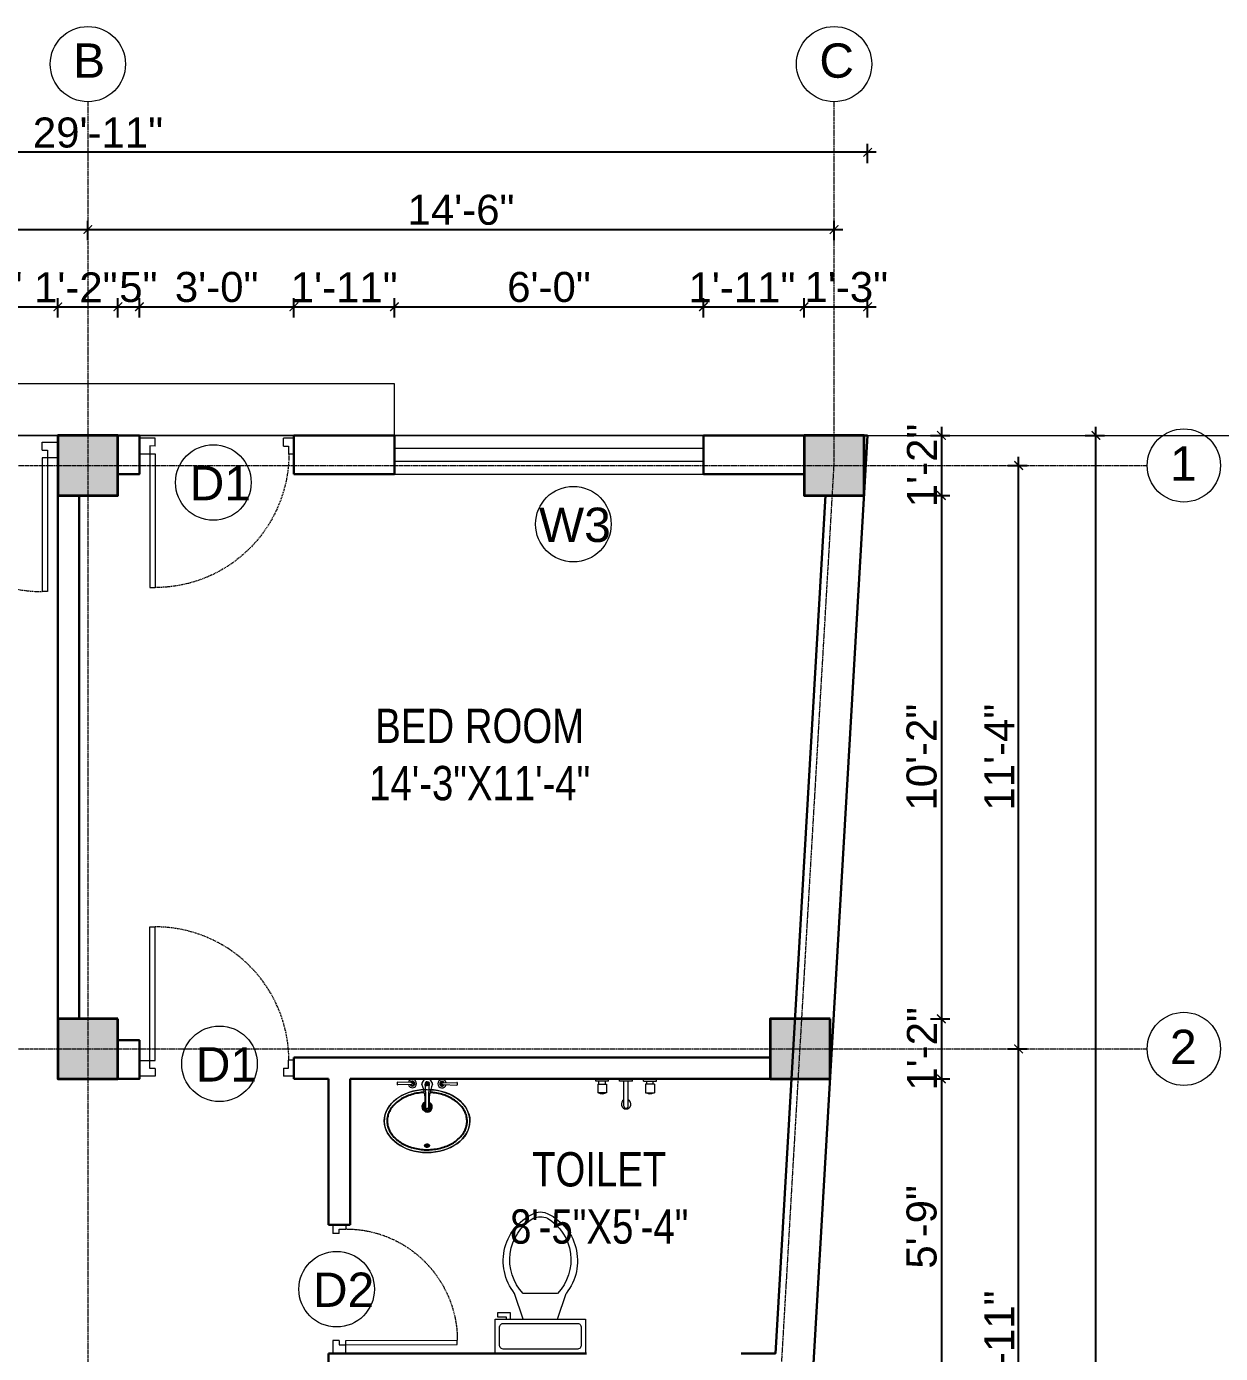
# Model space of a CAD drawing. Header units: inches. Extents: x 84707 to 107235, y 3922 to 10323.
# Drawn here: x 84955.1 to 85233.3, y 9941.5 to 10250.8 of the extents above; entities that cross this region are included whole.
import ezdxf

# ---------------------------------------------------------------- set-up
doc = ezdxf.new("R2010")
doc.units = ezdxf.units.IN
doc.header["$MEASUREMENT"] = 0
doc.linetypes.add('CENTER', pattern=[2, 1.25, -0.25, 0.25, -0.25])
doc.linetypes.add('HIDDEN', pattern=[0.375, 0.25, -0.125])
for name, color, linetype, lineweight in [('Annotate-Lite.w', 4, 'Continuous', 9), ('Annotations-Bold.w', 2, 'Continuous', 13), ('COLOUM', 3, 'Continuous', 35), ('DIM-2', 4, 'Continuous', 20), ('Door-Window.w', 4, 'Continuous', 15), ('Fittings', 9, 'Continuous', 5), ('furniture', 45, 'Continuous', 0), ('hatch', 9, 'Continuous', 0), ('stair', 6, 'Continuous', 5), ('wall', 240, 'Continuous', 30), ('window', 130, 'Continuous', 13)]:
    doc.layers.add(name, color=color, linetype=linetype, lineweight=lineweight)
doc.styles.add('ARAIL', font='arial.ttf')
doc.styles.add('DIM', font='arial.ttf', dxfattribs={"width": 0.8})
doc.styles.add('gaurav', font='arial.ttf')
doc.dimstyles.new('8 inch dim', dxfattribs={"dimtxt": 7, "dimasz": 2, "dimexe": 2, "dimexo": 1, "dimgap": 1, "dimtad": 1, "dimdec": 0, "dimzin": 3, "dimdsep": 46, "dimlunit": 4, "dimtxsty": 'ARAIL', "dimblk": 'ARCHTICK', "dimcen": 0.09, "dimdle": 2, "dimadec": 0, "dimazin": 0, "dimtfac": 1, "dimtdec": 0, "dimtix": 1, "dimtofl": 0, "dimtmove": 1, "dimatfit": 3, "dimldrblk": 'ARCHTICK', "dimfxlon": 1, "dimtolj": 1, "dimtzin": 0, "dimarcsym": 0})

# ---------------------------------------------------------------- blocks, each defined once
blk = doc.blocks.new('column 14')
at = {"layer": 'COLOUM'}
h = blk.add_hatch(color=256, dxfattribs=at)
h.dxf.hatch_style = 1
h.paths.add_polyline_path([(7, 7), (-7, 7), (-7, -7), (7, -7)])
blk.add_lwpolyline([(7, 7), (7, -7), (-7, -7), (-7, 7)], close=True, dxfattribs=at)
blk = doc.blocks.new('*U9')
at = {"layer": 'Door-Window.w', "ltscale": 3}
for p, q in [((11067.44, 10097.93), (11092.24, 10116.76)), ((11068.18, 10096.96), (11093, 10115.8)), ((11092.24, 10116.76), (11093, 10115.8)), ((11063.03, 10097.66), (11065.96, 10099.89)), ((11065.96, 10099.89), (11067.44, 10097.93)), ((11065.25, 10094.74), (11063.03, 10097.66)), ((11066.71, 10095.85), (11065.25, 10094.74)), ((11065.97, 10096.82), (11067.44, 10097.93)), ((11066.71, 10095.85), (11065.97, 10096.82)), ((11067.44, 10097.93), (11068.18, 10096.96)), ((11084.8, 10072.06), (11083.33, 10070.95)), ((11084.81, 10068.99), (11083.33, 10070.95)), ((11084.8, 10072.06), (11085.54, 10071.08)), ((11084.81, 10068.99), (11087.74, 10071.22)), ((11085.54, 10071.08), (11087, 10072.19)), ((11087.74, 10071.22), (11087, 10072.19))]:
    blk.add_line(p, q, dxfattribs=at)
at = {"layer": 'Door-Window.w', "color": 9, "linetype": 'HIDDEN', "lineweight": 18}
blk.add_arc((11068.18, 10096.96), 31.16, 307.2347, 37.1906, dxfattribs=at)
blk = doc.blocks.new('Toilet - top')
at = {"layer": 'furniture'}
for p, q in [((9.5, -6), (9.5, -2)), ((-10, -8.5), (-8, -8.5)), ((-10, -9.5), (-10, -8.5)), ((-8, -8.5), (-8, -8)), ((-7, -8), (-7, -9.5)), ((-4, -8), (-6, -14)), ((4, -8), (6, -14)), ((-7, -9.5), (-10, -9.5)), ((4, -14), (-4, -14))]:
    blk.add_line(p, q, dxfattribs=at)
blk.add_lwpolyline([(10.5, -8), (10.5, 0), (-10.5, 0), (-10.5, -8)], close=True, dxfattribs=at)
for points in [[(-9.5, -2), (-9.5, -6)], [(8.5, -1), (-8.5, -1)], [(-8.5, -7), (8.5, -7)]]:
    blk.add_lwpolyline(points, dxfattribs=at)
for centre, radius, start, end in [((-8.62, -1.88), 0.884, 81.8699, 188.1301), ((8.62, -1.88), 0.884, 351.8699, 98.1301), ((-8.62, -6.12), 0.884, 171.8699, 278.1301), ((8.62, -6.12), 0.884, 261.8699, 8.1301), ((3.52, -21.58), 12.17, 141.4691, 247.9714), ((4.2, -21.82), 11.33, 136.3677, 238.9468), ((-3.52, -21.58), 12.17, 292.0284, 38.5307), ((-4.2, -21.82), 11.33, 301.053, 43.6321), ((0, -27.88), 4, 245.7318, 294.2682), ((0, -29), 4, 254.8605, 285.1395)]:
    blk.add_arc(centre, radius, start, end, dxfattribs=at)
blk = doc.blocks.new('A$C604E024C')
at = {"layer": 'hatch', "color": 9, "linetype": 'ByBlock'}
for p, q in [((-107.3, 6.3), (-198.2, 8.5)), ((-101.1, 4.4), (-101.1, -4.4)), ((-101.1, 4.4), (-100.5, 4.4)), ((-100.5, 4.4), (-100.5, 0.6)), ((-100.5, 0.6), (-96.6, 0.6)), ((-100.5, 0), (-100.5, -3.8)), ((-100.5, 0), (-96.6, 0)), ((-96.6, 4.4), (-96.6, 0.6)), ((-96.6, 4.4), (-96, 4.4)), ((-96, 4.4), (-96, -3.8)), ((-5.6, 4.4), (-5.6, -4.4)), ((-5.6, 4.4), (-5, 4.4)), ((-5, 4.4), (-5, -3.8)), ((0, 12.9), (0, -12.9)), ((1.2, 4.4), (1.2, -4.4)), ((1.2, 4.4), (3.5, 4.4)), ((1.8, 3.8), (1.8, 0.6)), ((1.8, 3.8), (3.5, 3.8)), ((1.8, 0.6), (3.5, 0.6)), ((100.4, 2.2), (101, 2.4)), ((107.3, 6.3), (198.2, 8.5)), ((199.2, 7.5), (199.2, -7.5)), ((-107.3, -6.3), (-198.2, -8.5)), ((-101.1, -4.4), (-100.5, -4.4)), ((-100.5, -3.8), (-100.5, -4.4)), ((-96.6, 0), (-96.6, -4.4)), ((-96.6, -4.4), (-96, -4.4)), ((-96, -3.8), (-96, -4.4)), ((-5.6, -4.4), (-1.2, -4.4)), ((-5, -3.8), (-1.2, -3.8)), ((-1.2, -3.8), (-1.2, -4.4)), ((1.2, -4.4), (3.5, -4.4)), ((1.8, 0), (1.8, -3.8)), ((1.8, 0), (3.5, 0)), ((1.8, -3.8), (3.5, -3.8)), ((100.4, -2.2), (101, -2.4)), ((107.3, -6.3), (198.2, -8.5))]:
    blk.add_line(p, q, dxfattribs=at)
for points in [[(34.8, -2.5), (34.8, -2.5, 0.267949), (34.8, 2.5), (19.6, 28.9, 0.267949), (15.2, 31.4), (-15.2, 31.4, 0.267949), (-19.6, 28.9), (-34.8, 2.5, 0.267949), (-34.8, -2.5)], [(0, 12.9), (-4.6, 12.9, 0.267949), (-8.9, 10.4), (-13.5, 2.5, 0.267949), (-13.5, -2.5), (-8.9, -10.4, 0.267949), (-4.6, -12.9), (0, -12.9)], [(0, 12.9), (4.6, 12.9, -0.267949), (8.9, 10.4), (13.5, 2.5, -0.267949), (13.5, -2.5), (8.9, -10.4, -0.267949), (4.6, -12.9), (0, -12.9)], [(-14.6, -149.3, 0.267949), (-14.6, -154.3), (-9.4, -163.2, 0.267949), (-5.1, -165.7), (0, -165.7)], [(14.6, -149.3, -0.267949), (14.6, -154.3), (9.5, -163.2, -0.267949), (5.2, -165.7), (0, -165.7)]]:
    blk.add_lwpolyline(points, format="xyb", dxfattribs=at)
for centre, radius, start, end in [((-148.2, 0), 51.6, 171.62848, 188.37152), ((-198.2, 7.5), 1, 88.57669, 180), ((-98.6, 0), 27.8, 193.93526, 166.06474), ((-98.6, 0), 16.1, 203.47719, 156.52281), ((-98.6, 0), 13.6, 207.82536, 152.17464), ((-98.6, 0), 10.7, 215.76651, 144.23349), ((3.5, 2.2), 2.2, 301.40481, 90), ((3.5, 2.2), 1.6, 270, 90.01417), ((3.5, -1.9), 2.5, 270, 62.70974), ((98.6, 0), 27.8, 13.93526, 346.06474), ((98.6, 0), 16.1, 23.47719, 336.52281), ((98.6, 0), 13.6, 27.82536, 332.17464), ((98.6, 0), 10.7, 35.76651, 324.23349), ((198.2, 7.5), 1, 0, 91.42331), ((-198.2, -7.5), 1, 180, 271.42331), ((-325.4, -117.3), 312.4, 354.13327, 21.56539), ((-1093.1, -109.8), 1085, 357.18281, 5.67785), ((3.5, -1.9), 1.9, 270, 90), ((1083.5, -109.3), 1075.4, 174.30277, 182.87364), ((324.5, -117.1), 311.5, 158.41566, 185.92552), ((198.2, -7.5), 1, 268.57669, 0)]:
    blk.add_arc(centre, radius, start, end, dxfattribs=at)
blk.add_ellipse((98.6, 0), major_axis=(0, 4.4), ratio=0.647537, start_param=-0.996154, end_param=4.137747, dxfattribs=at)
blk.add_open_spline([(100.4, 2.2), (100.2, 2.6), (100, 2.9), (99.5, 3.4), (99.3, 3.6), (98.9, 3.8), (98.7, 3.8), (98.6, 3.8), (98.4, 3.8), (98.1, 3.7), (97.7, 3.5), (97.5, 3.3), (97.1, 2.8), (96.9, 2.5), (96.6, 1.8), (96.5, 1.3), (96.3, 0.3), (96.3, -0.3), (96.5, -1.6), (96.7, -2.1), (97.1, -2.9), (97.4, -3.2), (97.9, -3.6), (98.1, -3.7), (98.6, -3.8), (98.8, -3.8), (99.3, -3.6), (99.6, -3.4), (100, -2.9), (100.2, -2.6), (100.4, -2.2)], degree=3, knots=[5.296065, 5.296065, 5.296065, 5.296065, 5.668493, 5.668493, 6.044953, 6.044953, 6.283185, 6.283185, 6.283185, 6.618814, 6.618814, 6.954443, 6.954443, 7.290072, 7.290072, 7.6257, 7.6257, 8.094621, 8.094621, 8.563542, 8.563542, 8.940002, 8.940002, 9.316461, 9.316461, 9.692921, 9.692921, 10.069381, 10.069381, 10.411893, 10.411893, 10.411893, 10.411893], dxfattribs=at)
blk = doc.blocks.new('basin')
at = {"layer": 'furniture', "lineweight": -3}
for radius, start, end in [(1.14, 113.503, 66.2712), (0.79, 126.715, 52.8739)]:
    blk.add_arc((134195.31, -39122.53), radius, start, end, dxfattribs=at)
at = {"layer": 'furniture'}
blk.add_ellipse((134195.31, -39125.83), major_axis=(-9.97, 0), ratio=0.736887, start_param=4.757716, end_param=10.948885, dxfattribs=at)
at = {"layer": 'furniture', "linetype": 'ByBlock'}
blk.add_ellipse((134195.31, -39125.83), major_axis=(9.97, 0), ratio=0.736887, dxfattribs=at)
at = {"layer": 'furniture', "lineweight": -3}
blk.add_ellipse((134195.31, -39131.57), major_axis=(0.448, 0), ratio=0.674502, dxfattribs=at)
blk.add_open_spline([(134194.69, -39119.15), (134194.32, -39119.17), (134193.96, -39119.2), (134193.09, -39119.32), (134192.57, -39119.42), (134191.58, -39119.69), (134191.1, -39119.85), (134190.19, -39120.23), (134189.76, -39120.45), (134188.95, -39120.93), (134188.57, -39121.2), (134187.89, -39121.77), (134187.59, -39122.07), (134187.06, -39122.71), (134186.83, -39123.04), (134186.45, -39123.73), (134186.3, -39124.08), (134186.09, -39124.79), (134186.03, -39125.15), (134185.99, -39125.61), (134185.99, -39125.72), (134185.99, -39125.83), (134185.99, -39126.08), (134186.01, -39126.34), (134186.11, -39126.94), (134186.2, -39127.29), (134186.47, -39127.97), (134186.64, -39128.31), (134187.06, -39128.96), (134187.31, -39129.28), (134187.88, -39129.88), (134188.2, -39130.16), (134188.9, -39130.7), (134189.28, -39130.94), (134190.1, -39131.39), (134190.53, -39131.59), (134191.45, -39131.93), (134191.92, -39132.08), (134192.9, -39132.31), (134193.4, -39132.4), (134194.43, -39132.51), (134194.94, -39132.53), (134195.97, -39132.52), (134196.49, -39132.48), (134197.5, -39132.35), (134198, -39132.25), (134198.97, -39132), (134199.44, -39131.84), (134200.34, -39131.48), (134200.76, -39131.27), (134201.56, -39130.8), (134201.93, -39130.55), (134202.61, -39130), (134202.91, -39129.71), (134203.45, -39129.1), (134203.69, -39128.78), (134204.08, -39128.12), (134204.24, -39127.78), (134204.48, -39127.09), (134204.56, -39126.74), (134204.64, -39126.04), (134204.64, -39125.69), (134204.57, -39124.98), (134204.49, -39124.62), (134204.25, -39123.91), (134204.09, -39123.56), (134203.69, -39122.89), (134203.45, -39122.56), (134202.89, -39121.93), (134202.58, -39121.63), (134201.88, -39121.07), (134201.49, -39120.81), (134200.67, -39120.35), (134200.22, -39120.13), (134199.3, -39119.77), (134198.81, -39119.62), (134197.81, -39119.37), (134197.29, -39119.28), (134196.49, -39119.19), (134196.22, -39119.16), (134195.94, -39119.15)], degree=3, knots=[4.778413, 4.778413, 4.778413, 4.778413, 4.89303, 4.89303, 5.060537, 5.060537, 5.228045, 5.228045, 5.395552, 5.395552, 5.56306, 5.56306, 5.730567, 5.730567, 5.898075, 5.898075, 6.065582, 6.065582, 6.233089, 6.233089, 6.283185, 6.283185, 6.283185, 6.401225, 6.401225, 6.564378, 6.564378, 6.727532, 6.727532, 6.890685, 6.890685, 7.053839, 7.053839, 7.216992, 7.216992, 7.380146, 7.380146, 7.543299, 7.543299, 7.706452, 7.706452, 7.869606, 7.869606, 8.032759, 8.032759, 8.195913, 8.195913, 8.359066, 8.359066, 8.52222, 8.52222, 8.685373, 8.685373, 8.848527, 8.848527, 9.01168, 9.01168, 9.174834, 9.174834, 9.337987, 9.337987, 9.501141, 9.501141, 9.668648, 9.668648, 9.836155, 9.836155, 10.003663, 10.003663, 10.17117, 10.17117, 10.338678, 10.338678, 10.506185, 10.506185, 10.673693, 10.673693, 10.8412, 10.8412, 10.929386, 10.929386, 10.929386, 10.929386], dxfattribs=at)
at = {"layer": 'furniture'}
blk.add_open_spline([(134195.86, -39131.57), (134195.86, -39131.55), (134195.86, -39131.52), (134195.84, -39131.46), (134195.83, -39131.44), (134195.79, -39131.36), (134195.75, -39131.32), (134195.66, -39131.25), (134195.6, -39131.23), (134195.46, -39131.18), (134195.36, -39131.16), (134195.17, -39131.17), (134195.07, -39131.2), (134194.94, -39131.27), (134194.9, -39131.3), (134194.83, -39131.37), (134194.8, -39131.4), (134194.77, -39131.48), (134194.76, -39131.52), (134194.75, -39131.6), (134194.76, -39131.65), (134194.79, -39131.73), (134194.81, -39131.76), (134194.87, -39131.83), (134194.9, -39131.86), (134194.98, -39131.9), (134195.02, -39131.92), (134195.15, -39131.97), (134195.25, -39131.99), (134195.44, -39131.98), (134195.54, -39131.95), (134195.67, -39131.89), (134195.72, -39131.85), (134195.79, -39131.78), (134195.81, -39131.75), (134195.85, -39131.67), (134195.86, -39131.63), (134195.86, -39131.58), (134195.86, -39131.58), (134195.86, -39131.57)], degree=3, knots=[0, 0, 0, 0, 0.188397, 0.188397, 0.376794, 0.376794, 0.73698, 0.73698, 1.097166, 1.097166, 1.657793, 1.657793, 2.21842, 2.21842, 2.564182, 2.564182, 2.840364, 2.840364, 3.116547, 3.116547, 3.39273, 3.39273, 3.668913, 3.668913, 3.945096, 3.945096, 4.221279, 4.221279, 4.783807, 4.783807, 5.346334, 5.346334, 5.697184, 5.697184, 5.974645, 5.974645, 6.252106, 6.252106, 6.283185, 6.283185, 6.283185, 6.283185], dxfattribs=at)
at = {"layer": 'furniture', "xscale": 0.03499430959345774, "yscale": 0.03499430959345774, "zscale": 0.03499430959345774, "rotation": 359.9929103328581}
blk.add_blockref('A$C604E024C', (134195.31, -39117.12), dxfattribs=at)
blk = doc.blocks.new('_ArchTick')
at = {"color": 0, "linetype": 'ByBlock', "const_width": 0.15}
blk.add_lwpolyline([(-0.5, -0.5), (0.5, 0.5)], dxfattribs=at)
blk = doc.blocks.new('*D599')
at = {"layer": 'Defpoints', "color": 0, "transparency": 16777216}
for p in [(84962.37, 10185.52), (84926.37, 10155.52), (84962.37, 10155.52)]:
    blk.add_point(p, dxfattribs=at)
at = {"layer": 'DIM-2', "color": 0, "lineweight": -2, "transparency": 16777216}
for p, q in [((84926.37, 10183.02), (84926.37, 10187.52)), ((84962.37, 10183.02), (84962.37, 10187.52)), ((84924.37, 10185.52), (84964.37, 10185.52))]:
    blk.add_line(p, q, dxfattribs=at)
at = {"layer": 'DIM-2', "color": 0, "lineweight": -2, "transparency": 16777216, "xscale": 2, "yscale": 2, "zscale": 2, "rotation": 180}
blk.add_blockref('_ArchTick', (84926.37, 10185.52), dxfattribs=at)
at = {"layer": 'DIM-2', "color": 0, "lineweight": -2, "transparency": 16777216, "xscale": 2, "yscale": 2, "zscale": 2}
blk.add_blockref('_ArchTick', (84962.37, 10185.52), dxfattribs=at)
at = {"layer": 'DIM-2', "color": 0, "transparency": 16777216, "insert": (84944.37, 10190.09), "char_height": 7, "attachment_point": 5, "style": 'ARAIL'}
blk.add_mtext('\\A1;3\'-0"', dxfattribs=at)
blk = doc.blocks.new('*D600')
at = {"layer": 'Defpoints', "color": 0, "transparency": 16777216}
for p in [(84976.37, 10185.52), (84962.37, 10155.52), (84976.37, 10155.52)]:
    blk.add_point(p, dxfattribs=at)
at = {"layer": 'DIM-2', "color": 0, "lineweight": -2, "transparency": 16777216}
for p, q in [((84962.37, 10183.02), (84962.37, 10187.52)), ((84976.37, 10183.02), (84976.37, 10187.52)), ((84960.37, 10185.52), (84978.37, 10185.52))]:
    blk.add_line(p, q, dxfattribs=at)
at = {"layer": 'DIM-2', "color": 0, "lineweight": -2, "transparency": 16777216, "xscale": 2, "yscale": 2, "zscale": 2, "rotation": 180}
blk.add_blockref('_ArchTick', (84962.37, 10185.52), dxfattribs=at)
at = {"layer": 'DIM-2', "color": 0, "lineweight": -2, "transparency": 16777216, "xscale": 2, "yscale": 2, "zscale": 2}
blk.add_blockref('_ArchTick', (84976.37, 10185.52), dxfattribs=at)
at = {"layer": 'DIM-2', "color": 0, "transparency": 16777216, "insert": (84966.55, 10190.03), "char_height": 7, "attachment_point": 5, "style": 'ARAIL'}
blk.add_mtext('\\A1;1\'-2"', dxfattribs=at)
blk = doc.blocks.new('*D601')
at = {"layer": 'Defpoints', "color": 0, "transparency": 16777216}
for p in [(84981.37, 10185.52), (84976.37, 10155.52), (84981.37, 10155.52)]:
    blk.add_point(p, dxfattribs=at)
at = {"layer": 'DIM-2', "color": 0, "lineweight": -2, "transparency": 16777216}
for p, q in [((84976.37, 10183.02), (84976.37, 10187.52)), ((84981.37, 10183.02), (84981.37, 10187.52)), ((84974.37, 10185.52), (84983.37, 10185.52))]:
    blk.add_line(p, q, dxfattribs=at)
at = {"layer": 'DIM-2', "color": 0, "lineweight": -2, "transparency": 16777216, "xscale": 2, "yscale": 2, "zscale": 2, "rotation": 180}
blk.add_blockref('_ArchTick', (84976.37, 10185.52), dxfattribs=at)
at = {"layer": 'DIM-2', "color": 0, "lineweight": -2, "transparency": 16777216, "xscale": 2, "yscale": 2, "zscale": 2}
blk.add_blockref('_ArchTick', (84981.37, 10185.52), dxfattribs=at)
at = {"layer": 'DIM-2', "color": 0, "transparency": 16777216, "insert": (84981.13, 10190.08), "char_height": 7, "attachment_point": 5, "style": 'ARAIL'}
blk.add_mtext('\\A1;5"', dxfattribs=at)
blk = doc.blocks.new('*D602')
at = {"layer": 'Defpoints', "color": 0, "transparency": 16777216}
for p in [(85017.37, 10185.52), (84981.37, 10155.52), (85017.37, 10155.52)]:
    blk.add_point(p, dxfattribs=at)
at = {"layer": 'DIM-2', "color": 0, "lineweight": -2, "transparency": 16777216}
for p, q in [((84981.37, 10183.02), (84981.37, 10187.52)), ((85017.37, 10183.02), (85017.37, 10187.52)), ((84979.37, 10185.52), (85019.37, 10185.52))]:
    blk.add_line(p, q, dxfattribs=at)
at = {"layer": 'DIM-2', "color": 0, "lineweight": -2, "transparency": 16777216, "xscale": 2, "yscale": 2, "zscale": 2, "rotation": 180}
blk.add_blockref('_ArchTick', (84981.37, 10185.52), dxfattribs=at)
at = {"layer": 'DIM-2', "color": 0, "lineweight": -2, "transparency": 16777216, "xscale": 2, "yscale": 2, "zscale": 2}
blk.add_blockref('_ArchTick', (85017.37, 10185.52), dxfattribs=at)
at = {"layer": 'DIM-2', "color": 0, "transparency": 16777216, "insert": (84999.37, 10190.09), "char_height": 7, "attachment_point": 5, "style": 'ARAIL'}
blk.add_mtext('\\A1;3\'-0"', dxfattribs=at)
blk = doc.blocks.new('*D603')
at = {"layer": 'Defpoints', "color": 0, "transparency": 16777216}
for p in [(85040.81, 10185.52), (85017.37, 10155.52), (85040.81, 10155.52)]:
    blk.add_point(p, dxfattribs=at)
at = {"layer": 'DIM-2', "color": 0, "lineweight": -2, "transparency": 16777216}
for p, q in [((85017.37, 10183.02), (85017.37, 10187.52)), ((85040.81, 10183.02), (85040.81, 10187.52)), ((85015.37, 10185.52), (85042.81, 10185.52))]:
    blk.add_line(p, q, dxfattribs=at)
at = {"layer": 'DIM-2', "color": 0, "lineweight": -2, "transparency": 16777216, "xscale": 2, "yscale": 2, "zscale": 2, "rotation": 180}
blk.add_blockref('_ArchTick', (85017.37, 10185.52), dxfattribs=at)
at = {"layer": 'DIM-2', "color": 0, "lineweight": -2, "transparency": 16777216, "xscale": 2, "yscale": 2, "zscale": 2}
blk.add_blockref('_ArchTick', (85040.81, 10185.52), dxfattribs=at)
at = {"layer": 'DIM-2', "color": 0, "transparency": 16777216, "insert": (85029.09, 10190.03), "char_height": 7, "attachment_point": 5, "style": 'ARAIL'}
blk.add_mtext('\\A1;1\'-11"', dxfattribs=at)
blk = doc.blocks.new('*D604')
at = {"layer": 'Defpoints', "color": 0, "transparency": 16777216}
for p in [(85112.81, 10185.52), (85040.81, 10155.52), (85112.81, 10155.52)]:
    blk.add_point(p, dxfattribs=at)
at = {"layer": 'DIM-2', "color": 0, "lineweight": -2, "transparency": 16777216}
for p, q in [((85040.81, 10183.02), (85040.81, 10187.52)), ((85112.81, 10183.02), (85112.81, 10187.52)), ((85038.81, 10185.52), (85114.81, 10185.52))]:
    blk.add_line(p, q, dxfattribs=at)
at = {"layer": 'DIM-2', "color": 0, "lineweight": -2, "transparency": 16777216, "xscale": 2, "yscale": 2, "zscale": 2, "rotation": 180}
blk.add_blockref('_ArchTick', (85040.81, 10185.52), dxfattribs=at)
at = {"layer": 'DIM-2', "color": 0, "lineweight": -2, "transparency": 16777216, "xscale": 2, "yscale": 2, "zscale": 2}
blk.add_blockref('_ArchTick', (85112.81, 10185.52), dxfattribs=at)
at = {"layer": 'DIM-2', "color": 0, "transparency": 16777216, "insert": (85076.81, 10190.09), "char_height": 7, "attachment_point": 5, "style": 'ARAIL'}
blk.add_mtext('\\A1;6\'-0"', dxfattribs=at)
blk = doc.blocks.new('*D605')
at = {"layer": 'Defpoints', "color": 0, "transparency": 16777216}
for p in [(85136.25, 10185.52), (85112.81, 10155.52), (85136.25, 10155.52)]:
    blk.add_point(p, dxfattribs=at)
at = {"layer": 'DIM-2', "color": 0, "lineweight": -2, "transparency": 16777216}
for p, q in [((85112.81, 10183.02), (85112.81, 10187.52)), ((85136.25, 10183.02), (85136.25, 10187.52)), ((85110.81, 10185.52), (85138.25, 10185.52))]:
    blk.add_line(p, q, dxfattribs=at)
at = {"layer": 'DIM-2', "color": 0, "lineweight": -2, "transparency": 16777216, "xscale": 2, "yscale": 2, "zscale": 2, "rotation": 180}
blk.add_blockref('_ArchTick', (85112.81, 10185.52), dxfattribs=at)
at = {"layer": 'DIM-2', "color": 0, "lineweight": -2, "transparency": 16777216, "xscale": 2, "yscale": 2, "zscale": 2}
blk.add_blockref('_ArchTick', (85136.25, 10185.52), dxfattribs=at)
at = {"layer": 'DIM-2', "color": 0, "transparency": 16777216, "insert": (85121.78, 10190.03), "char_height": 7, "attachment_point": 5, "style": 'ARAIL'}
blk.add_mtext('\\A1;1\'-11"', dxfattribs=at)
blk = doc.blocks.new('*D606')
at = {"layer": 'Defpoints', "color": 0, "transparency": 16777216}
for p in [(85151.06, 10185.52), (85136.25, 10155.52), (85151.06, 10155.52)]:
    blk.add_point(p, dxfattribs=at)
at = {"layer": 'DIM-2', "color": 0, "lineweight": -2, "transparency": 16777216}
for p, q in [((85136.25, 10183.02), (85136.25, 10187.52)), ((85151.06, 10183.02), (85151.06, 10187.52)), ((85134.25, 10185.52), (85153.06, 10185.52))]:
    blk.add_line(p, q, dxfattribs=at)
at = {"layer": 'DIM-2', "color": 0, "lineweight": -2, "transparency": 16777216, "xscale": 2, "yscale": 2, "zscale": 2, "rotation": 180}
blk.add_blockref('_ArchTick', (85136.25, 10185.52), dxfattribs=at)
at = {"layer": 'DIM-2', "color": 0, "lineweight": -2, "transparency": 16777216, "xscale": 2, "yscale": 2, "zscale": 2}
blk.add_blockref('_ArchTick', (85151.06, 10185.52), dxfattribs=at)
at = {"layer": 'DIM-2', "color": 0, "transparency": 16777216, "insert": (85146.09, 10190.09), "char_height": 7, "attachment_point": 5, "style": 'ARAIL'}
blk.add_mtext('\\A1;1\'-3"', dxfattribs=at)
blk = doc.blocks.new('*D500')
at = {"layer": 'Defpoints', "color": 0, "transparency": 16777216}
for p in [(84969.37, 10203.52), (84799.37, 10155.52), (84969.37, 10155.52)]:
    blk.add_point(p, dxfattribs=at)
at = {"layer": 'DIM-2', "color": 0, "lineweight": -2, "transparency": 16777216}
for p, q in [((84799.37, 10201.02), (84799.37, 10205.52)), ((84969.37, 10201.02), (84969.37, 10205.52)), ((84797.37, 10203.52), (84971.37, 10203.52))]:
    blk.add_line(p, q, dxfattribs=at)
at = {"layer": 'DIM-2', "color": 0, "lineweight": -2, "transparency": 16777216, "xscale": 2, "yscale": 2, "zscale": 2, "rotation": 180}
blk.add_blockref('_ArchTick', (84799.37, 10203.52), dxfattribs=at)
at = {"layer": 'DIM-2', "color": 0, "lineweight": -2, "transparency": 16777216, "xscale": 2, "yscale": 2, "zscale": 2}
blk.add_blockref('_ArchTick', (84969.37, 10203.52), dxfattribs=at)
at = {"layer": 'DIM-2', "color": 0, "transparency": 16777216, "insert": (84884.37, 10208.03), "char_height": 7, "attachment_point": 5, "style": 'ARAIL'}
blk.add_mtext('\\A1;14\'-2"', dxfattribs=at)
blk = doc.blocks.new('*D413')
at = {"layer": 'Defpoints', "color": 0, "transparency": 16777216}
for p in [(85143.25, 10203.52), (84969.37, 10155.52), (85143.25, 10150.27)]:
    blk.add_point(p, dxfattribs=at)
at = {"layer": 'DIM-2', "color": 0, "lineweight": -2, "transparency": 16777216}
for p, q in [((84969.37, 10201.02), (84969.37, 10205.52)), ((85143.25, 10201.02), (85143.25, 10205.52)), ((84967.37, 10203.52), (85145.25, 10203.52))]:
    blk.add_line(p, q, dxfattribs=at)
at = {"layer": 'DIM-2', "color": 0, "lineweight": -2, "transparency": 16777216, "xscale": 2, "yscale": 2, "zscale": 2, "rotation": 180}
blk.add_blockref('_ArchTick', (84969.37, 10203.52), dxfattribs=at)
at = {"layer": 'DIM-2', "color": 0, "lineweight": -2, "transparency": 16777216, "xscale": 2, "yscale": 2, "zscale": 2}
blk.add_blockref('_ArchTick', (85143.25, 10203.52), dxfattribs=at)
at = {"layer": 'DIM-2', "color": 0, "transparency": 16777216, "insert": (85056.31, 10208.09), "char_height": 7, "attachment_point": 5, "style": 'ARAIL'}
blk.add_mtext('\\A1;14\'-6"', dxfattribs=at)
blk = doc.blocks.new('*D414')
at = {"layer": 'Defpoints', "color": 0, "transparency": 16777216}
for p in [(84792.37, 10221.52), (84792.37, 10155.52), (85151.06, 10155.52)]:
    blk.add_point(p, dxfattribs=at)
at = {"layer": 'DIM-2', "color": 0, "lineweight": -2, "transparency": 16777216}
for p, q in [((84792.37, 10219.02), (84792.37, 10223.52)), ((85151.06, 10219.02), (85151.06, 10223.52)), ((85153.06, 10221.52), (84790.37, 10221.52))]:
    blk.add_line(p, q, dxfattribs=at)
at = {"layer": 'DIM-2', "color": 0, "lineweight": -2, "transparency": 16777216, "xscale": 2, "yscale": 2, "zscale": 2, "rotation": 180}
blk.add_blockref('_ArchTick', (84792.37, 10221.52), dxfattribs=at)
at = {"layer": 'DIM-2', "color": 0, "lineweight": -2, "transparency": 16777216, "xscale": 2, "yscale": 2, "zscale": 2}
blk.add_blockref('_ArchTick', (85151.06, 10221.52), dxfattribs=at)
at = {"layer": 'DIM-2', "color": 0, "transparency": 16777216, "insert": (84971.72, 10226.09), "char_height": 7, "attachment_point": 5, "style": 'ARAIL'}
blk.add_mtext('\\A1;29\'-11"', dxfattribs=at)
blk = doc.blocks.new('*D479')
at = {"layer": 'Defpoints', "color": 0, "transparency": 16777216}
for p in [(85150.25, 10155.52), (85150.25, 10141.52), (85168.25, 10141.52)]:
    blk.add_point(p, dxfattribs=at)
at = {"layer": 'DIM-2', "color": 0, "lineweight": -2, "transparency": 16777216}
for p, q in [((85165.75, 10155.52), (85170.25, 10155.52)), ((85168.25, 10157.52), (85168.25, 10139.52)), ((85165.75, 10141.52), (85170.25, 10141.52))]:
    blk.add_line(p, q, dxfattribs=at)
at = {"layer": 'DIM-2', "color": 0, "lineweight": -2, "transparency": 16777216, "xscale": 2, "yscale": 2, "zscale": 2}
for p, rotation in [((85168.25, 10155.52), 90), ((85168.25, 10141.52), 270)]:
    blk.add_blockref('_ArchTick', p, dxfattribs=dict(at, rotation=rotation))
at = {"layer": 'DIM-2', "color": 0, "transparency": 16777216, "insert": (85163.73, 10148.52), "char_height": 7, "attachment_point": 5, "rotation": 90, "style": 'ARAIL'}
blk.add_mtext('\\A1;1\'-2"', dxfattribs=at)
blk = doc.blocks.new('*D480')
at = {"layer": 'Defpoints', "color": 0, "transparency": 16777216}
for p in [(85150.25, 10141.52), (85142.32, 10019.52), (85168.25, 10019.52)]:
    blk.add_point(p, dxfattribs=at)
at = {"layer": 'DIM-2', "color": 0, "lineweight": -2, "transparency": 16777216}
for p, q in [((85168.25, 10143.52), (85168.25, 10017.52)), ((85165.75, 10141.52), (85170.25, 10141.52)), ((85165.75, 10019.52), (85170.25, 10019.52))]:
    blk.add_line(p, q, dxfattribs=at)
at = {"layer": 'DIM-2', "color": 0, "lineweight": -2, "transparency": 16777216, "xscale": 2, "yscale": 2, "zscale": 2}
for p, rotation in [((85168.25, 10141.52), 90), ((85168.25, 10019.52), 270)]:
    blk.add_blockref('_ArchTick', p, dxfattribs=dict(at, rotation=rotation))
at = {"layer": 'DIM-2', "color": 0, "transparency": 16777216, "insert": (85163.67, 10080.52), "char_height": 7, "attachment_point": 5, "rotation": 90, "style": 'ARAIL'}
blk.add_mtext('\\A1;10\'-2"', dxfattribs=at)
blk = doc.blocks.new('*D481')
at = {"layer": 'Defpoints', "color": 0, "transparency": 16777216}
for p in [(85142.32, 10019.52), (85142.32, 10005.52), (85168.25, 10005.52)]:
    blk.add_point(p, dxfattribs=at)
at = {"layer": 'DIM-2', "color": 0, "lineweight": -2, "transparency": 16777216}
for p, q in [((85165.75, 10019.52), (85170.25, 10019.52)), ((85168.25, 10021.52), (85168.25, 10003.52)), ((85165.75, 10005.52), (85170.25, 10005.52))]:
    blk.add_line(p, q, dxfattribs=at)
at = {"layer": 'DIM-2', "color": 0, "lineweight": -2, "transparency": 16777216, "xscale": 2, "yscale": 2, "zscale": 2}
for p, rotation in [((85168.25, 10019.52), 90), ((85168.25, 10005.52), 270)]:
    blk.add_blockref('_ArchTick', p, dxfattribs=dict(at, rotation=rotation))
at = {"layer": 'DIM-2', "color": 0, "transparency": 16777216, "insert": (85163.73, 10012.52), "char_height": 7, "attachment_point": 5, "rotation": 90, "style": 'ARAIL'}
blk.add_mtext('\\A1;1\'-2"', dxfattribs=at)
blk = doc.blocks.new('*D482')
at = {"layer": 'Defpoints', "color": 0, "transparency": 16777216}
for p in [(85142.32, 10005.52), (85138.29, 9936.52), (85168.25, 9936.52)]:
    blk.add_point(p, dxfattribs=at)
at = {"layer": 'DIM-2', "color": 0, "lineweight": -2, "transparency": 16777216}
for p, q in [((85168.25, 10007.52), (85168.25, 9934.52)), ((85165.75, 10005.52), (85170.25, 10005.52)), ((85165.75, 9936.52), (85170.25, 9936.52))]:
    blk.add_line(p, q, dxfattribs=at)
at = {"layer": 'DIM-2', "color": 0, "lineweight": -2, "transparency": 16777216, "xscale": 2, "yscale": 2, "zscale": 2}
for p, rotation in [((85168.25, 10005.52), 90), ((85168.25, 9936.52), 270)]:
    blk.add_blockref('_ArchTick', p, dxfattribs=dict(at, rotation=rotation))
at = {"layer": 'DIM-2', "color": 0, "transparency": 16777216, "insert": (85163.67, 9971.02), "char_height": 7, "attachment_point": 5, "rotation": 90, "style": 'ARAIL'}
blk.add_mtext('\\A1;5\'-9"', dxfattribs=at)
blk = doc.blocks.new('*D412')
at = {"layer": 'Defpoints', "color": 0, "transparency": 16777216}
for p in [(85150.25, 10155.52), (85204.25, 10155.52), (85123.65, 9685.52)]:
    blk.add_point(p, dxfattribs=at)
at = {"layer": 'DIM-2', "color": 0, "lineweight": -2, "transparency": 16777216}
for p, q in [((85201.75, 10155.52), (85206.25, 10155.52)), ((85204.25, 9683.52), (85204.25, 10157.52)), ((85201.75, 9685.52), (85206.25, 9685.52))]:
    blk.add_line(p, q, dxfattribs=at)
at = {"layer": 'DIM-2', "color": 0, "lineweight": -2, "transparency": 16777216, "xscale": 2, "yscale": 2, "zscale": 2}
for p, rotation in [((85204.25, 10155.52), 90), ((85204.25, 9685.52), 270)]:
    blk.add_blockref('_ArchTick', p, dxfattribs=dict(at, rotation=rotation))
at = {"layer": 'DIM-2', "color": 0, "transparency": 16777216, "insert": (85199.67, 9920.52), "char_height": 7, "attachment_point": 5, "rotation": 90, "style": 'ARAIL'}
blk.add_mtext('\\A1;39\'-2"', dxfattribs=at)
blk = doc.blocks.new('*D497')
at = {"layer": 'Defpoints', "color": 0, "transparency": 16777216}
for p in [(85135.32, 10012.52), (85186.25, 10012.52), (85126.98, 9869.52)]:
    blk.add_point(p, dxfattribs=at)
at = {"layer": 'DIM-2', "color": 0, "lineweight": -2, "transparency": 16777216}
for p, q in [((85186.25, 9867.52), (85186.25, 10014.52)), ((85183.75, 10012.52), (85188.25, 10012.52)), ((85183.75, 9869.52), (85188.25, 9869.52))]:
    blk.add_line(p, q, dxfattribs=at)
at = {"layer": 'DIM-2', "color": 0, "lineweight": -2, "transparency": 16777216, "xscale": 2, "yscale": 2, "zscale": 2}
for p, rotation in [((85186.25, 10012.52), 90), ((85186.25, 9869.52), 270)]:
    blk.add_blockref('_ArchTick', p, dxfattribs=dict(at, rotation=rotation))
at = {"layer": 'DIM-2', "color": 0, "transparency": 16777216, "insert": (85181.73, 9941.02), "char_height": 7, "attachment_point": 5, "rotation": 90, "style": 'ARAIL'}
blk.add_mtext('\\A1;11\'-11"', dxfattribs=at)
blk = doc.blocks.new('*D498')
at = {"layer": 'Defpoints', "color": 0, "transparency": 16777216}
for p in [(85143.25, 10148.52), (85186.25, 10148.52), (85135.32, 10012.52)]:
    blk.add_point(p, dxfattribs=at)
at = {"layer": 'DIM-2', "color": 0, "lineweight": -2, "transparency": 16777216}
for p, q in [((85186.25, 10010.52), (85186.25, 10150.52)), ((85183.75, 10148.52), (85188.25, 10148.52)), ((85183.75, 10012.52), (85188.25, 10012.52))]:
    blk.add_line(p, q, dxfattribs=at)
at = {"layer": 'DIM-2', "color": 0, "lineweight": -2, "transparency": 16777216, "xscale": 2, "yscale": 2, "zscale": 2}
for p, rotation in [((85186.25, 10148.52), 90), ((85186.25, 10012.52), 270)]:
    blk.add_blockref('_ArchTick', p, dxfattribs=dict(at, rotation=rotation))
at = {"layer": 'DIM-2', "color": 0, "transparency": 16777216, "insert": (85181.73, 10080.52), "char_height": 7, "attachment_point": 5, "rotation": 90, "style": 'ARAIL'}
blk.add_mtext('\\A1;11\'-4"', dxfattribs=at)

msp = doc.modelspace()

# ---------------------------------------------------------------- linework, layer by layer
at = {"layer": 'Annotate-Lite.w', "ltscale": 0.005}
for centre in [(84998.6, 10144.55), (85082.5, 10134.84), (85000.04, 10009.04), (85027.33, 9956.5)]:
    msp.add_circle(centre, 8.81, dxfattribs=at)
at = {"layer": 'Annotations-Bold.w', "linetype": 'CENTER', "ltscale": 0.3}
for p, q in [((84969.37, 10233.31), (84969.37, 9621.74)), ((84729.96, 10148.52), (85216.21, 10148.52)), ((84729.96, 10012.52), (85216.21, 10012.52))]:
    msp.add_line(p, q, dxfattribs=at)
msp.add_lwpolyline([(85116.65, 9621.74), (85116.65, 9692.52), (85143.25, 10148.52), (85143.25, 10233.31)], dxfattribs=at)
at = {"layer": 'DIM-2'}
msp.add_xline((84806.37, 10155.52), (1, 0), dxfattribs=at)
msp.add_lwpolyline([(85123.65, 9685.52), (85134.79, 9876.52), (85065.67, 9876.52), (85065.67, 9936.52), (85138.29, 9936.52), (85151.06, 10155.52), (84792.37, 10155.52), (84792.37, 9685.52), (85123.65, 9685.52)], dxfattribs=at)
for centre, radius in [((84969.37, 10242.08), 8.77), ((85143.25, 10242.08), 8.77), ((85224.74, 10148.52), 8.53), ((85224.74, 10012.52), 8.53)]:
    msp.add_circle(centre, radius, dxfattribs=at)
at = {"layer": 'Fittings'}
for p, q in [((85087.7, 10005.02), (85087.7, 10005.52)), ((85090.7, 10005.52), (85087.7, 10005.52)), ((85090.7, 10005.02), (85087.7, 10005.02)), ((85088.18, 10004.28), (85090.22, 10004.28)), ((85088.18, 10004.28), (85088.18, 10002.29)), ((85088.43, 10004.28), (85088.43, 10005.02)), ((85089.96, 10004.28), (85089.96, 10005.02)), ((85090.22, 10004.28), (85090.22, 10002.29)), ((85090.7, 10005.02), (85090.7, 10005.52)), ((85093.28, 10005.02), (85093.28, 10005.52)), ((85096.28, 10005.52), (85093.28, 10005.52)), ((85096.28, 10005.02), (85093.28, 10005.02)), ((85094.28, 9999.19), (85094.28, 10005.02)), ((85095.28, 9999.19), (85095.28, 10005.02)), ((85096.28, 10005.02), (85096.28, 10005.52)), ((85098.85, 10005.02), (85098.85, 10005.52)), ((85101.85, 10005.52), (85098.85, 10005.52)), ((85098.85, 10005.02), (85101.85, 10005.02)), ((85101.38, 10004.28), (85099.33, 10004.28)), ((85099.33, 10004.28), (85099.33, 10002.29)), ((85099.59, 10004.28), (85099.59, 10005.02)), ((85101.12, 10004.28), (85101.12, 10005.02)), ((85101.38, 10004.28), (85101.38, 10002.29)), ((85101.85, 10005.02), (85101.85, 10005.52)), ((85090.22, 10002.29), (85088.18, 10002.29)), ((85099.33, 10002.29), (85101.38, 10002.29))]:
    msp.add_line(p, q, dxfattribs=at)
for centre, radius, start, end in [((85089.2, 10003.72, 0), 1.66, 240.1832, 299.8168), ((85094.78, 9999.62, 0), 1.11, 116.7926, 63.2074), ((85100.35, 10003.72, 0), 1.66, 240.1832, 299.8168), ((85094.78, 9999.19, 0), 0.5, 180, 0)]:
    msp.add_arc(centre, radius, start, end, dxfattribs=at)
at = {"layer": 'stair'}
for p, q in [((85040.81, 10167.52), (84899.87, 10167.52)), ((85040.81, 10155.52), (85040.81, 10167.52))]:
    msp.add_line(p, q, dxfattribs=at)
at = {"layer": 'wall'}
for p, q in [((85017.37, 10146.49), (85017.37, 10155.52)), ((85040.81, 10155.52), (85017.37, 10155.52)), ((85040.81, 10146.52), (85040.81, 10155.52)), ((85112.81, 10146.52), (85112.81, 10155.52)), ((85112.81, 10155.52), (85151.06, 10155.52)), ((85151.06, 10155.52), (85138.29, 9936.52)), ((85040.81, 10146.52), (85017.37, 10146.52)), ((85136.25, 10146.52), (85112.81, 10146.52)), ((84962.37, 10019.52), (84962.37, 10141.52)), ((84967.37, 10019.52), (84967.37, 10141.52)), ((85017.37, 10010.52), (85128.15, 10010.52)), ((85017.37, 10010.52), (85017.37, 10005.52)), ((85017.37, 10005.52), (85025.45, 10005.52)), ((85025.45, 10005.52), (85025.45, 9971.52)), ((85030.45, 10005.52), (85133.13, 10005.52)), ((85030.45, 10005.52), (85030.45, 9971.52)), ((85030.45, 9971.52), (85025.45, 9971.52)), ((85025.45, 9941.52), (85085.56, 9941.52)), ((85025.45, 9941.52), (85025.45, 9936.52))]:
    msp.add_line(p, q, dxfattribs=at)
for points in [[(84976.37, 10155.52), (84981.37, 10155.52), (84981.37, 10146.52), (84976.37, 10146.52)], [(84976.37, 10005.52), (84981.37, 10005.52), (84981.37, 10014.52), (84976.37, 10014.52)]]:
    msp.add_lwpolyline(points, close=True, dxfattribs=at)
msp.add_lwpolyline([(85141.23, 10141.52), (85129.57, 9941.52), (85121.56, 9941.52)], dxfattribs=at)
at = {"layer": 'window'}
for p, q in [((85112.81, 10155.52), (85040.81, 10155.52)), ((85040.81, 10152.52), (85112.81, 10152.52)), ((85040.81, 10149.52), (85112.81, 10149.52)), ((85040.81, 10146.52), (85112.81, 10146.52))]:
    msp.add_line(p, q, dxfattribs=at)

# ---------------------------------------------------------------- block references
at = {"layer": 'Door-Window.w', "linetype": 'ByBlock'}
for p, xscale, yscale, zscale, rotation in [((83595.88, 25066.78), 0.9997907820917187, 0.9997907820917187, 0.9997907820917187, 232.8475757098404), ((86347.87, 25067.72), -0.9997907820917175, 0.999790782091718, 0.999790782091718, 127.1524242901596), ((86347.87, -4906.69), 0.999790782091718, 0.999790782091718, 0.999790782091718, 52.84757570984035), ((72596.85, 11055.62), -0.8331589850765594, 0.8331589850765594, 0.8331589850765594, 217.2660034294755)]:
    msp.add_blockref('*U9', p, dxfattribs=dict(at, xscale=xscale, yscale=yscale, zscale=zscale, rotation=rotation))
at = {"layer": 'Fittings', "color": 4, "lineweight": 15, "rotation": 359.8162799008568}
msp.add_blockref('basin', (-49020.75, 49551.63), dxfattribs=at)
at = {"layer": 'furniture', "extrusion": (0, 0, -1), "zscale": -1, "rotation": 180}
msp.add_blockref('Toilet - top', (-85074.81, 9941.52), dxfattribs=at)
at = {"layer": 'wall', "xscale": -1, "rotation": 270}
for p in [(84969.37, 10148.52), (85143.25, 10148.52), (84969.37, 10012.52), (85135.32, 10012.52)]:
    msp.add_blockref('column 14', p, dxfattribs=at)

# ---------------------------------------------------------------- texts
at = {"ltscale": 7, "char_height": 8, "width": 121.9318, "attachment_point": 8, "style": 'DIM'}
for s, insert in [('BED ROOM\\P14\'-3"X11\'-4"', (85060.67, 10070.37)), ('TOILET\\P8\'-5"X5\'-4"', (85088.52, 9967))]:
    msp.add_mtext(s, dxfattribs=dict(at, insert=insert))
at = {"layer": 'Annotate-Lite.w', "ltscale": 0.005, "char_height": 8, "attachment_point": 1, "style": 'gaurav'}
for s, insert in [('D1', (84993.09, 10148.41)), ('W3', (85074.46, 10138.69)), ('D1', (84994.52, 10012.91)), ('D2', (85021.81, 9960.37))]:
    msp.add_mtext_dynamic_manual_height_columns(s, width=8, gutter_width=100, heights=[0], dxfattribs=dict(at, insert=insert))
at = {"layer": 'Annotations-Bold.w', "linetype": 'CENTER', "ltscale": 1.5, "char_height": 8, "attachment_point": 1, "style": 'ARAIL'}
for s, insert in [('B', (84965.94, 10246.91)), ('C', (85139.82, 10246.91)), ('1', (85221.51, 10152.98)), ('2', (85221.51, 10016.98))]:
    msp.add_mtext_dynamic_manual_height_columns(s, width=6.5393, gutter_width=100, heights=[0], dxfattribs=dict(at, insert=insert))

# ---------------------------------------------------------------- dimensions: what is measured, and where the dimension line sits
at = {"layer": 'DIM-2'}
for base, p1, p2, picture, middle in [((84792.37, 10221.52), (85151.06, 10155.52), (84792.37, 10155.52), '*D414', (84971.72, 10226.09)), ((84969.37, 10203.52), (84799.37, 10155.52), (84969.37, 10155.52), '*D500', (84884.37, 10208.03)), ((85143.25, 10203.52), (84969.37, 10155.52), (85143.25, 10150.27), '*D413', (85056.31, 10208.09)), ((84962.37, 10185.52), (84926.37, 10155.52), (84962.37, 10155.52), '*D599', (84944.37, 10190.09)), ((85017.37, 10185.52), (84981.37, 10155.52), (85017.37, 10155.52), '*D602', (84999.37, 10190.09)), ((85112.81, 10185.52), (85040.81, 10155.52), (85112.81, 10155.52), '*D604', (85076.81, 10190.09))]:
    dim = msp.add_linear_dim(base=base, p1=p1, p2=p2, dimstyle='8 inch dim', dxfattribs=at)
    dim.commit()
    dim.dimension.update_dxf_attribs({"geometry": picture, "text_midpoint": middle})
for base, p1, p2, picture, middle in [((84976.37, 10185.52), (84962.37, 10155.52), (84976.37, 10155.52), '*D600', (84966.55, 10185.52)), ((84981.37, 10185.52), (84976.37, 10155.52), (84981.37, 10155.52), '*D601', (84981.13, 10185.52)), ((85040.81, 10185.52), (85017.37, 10155.52), (85040.81, 10155.52), '*D603', (85029.09, 10185.52)), ((85136.25, 10185.52), (85112.81, 10155.52), (85136.25, 10155.52), '*D605', (85121.78, 10185.52)), ((85151.06, 10185.52), (85136.25, 10155.52), (85151.06, 10155.52), '*D606', (85146.09, 10185.52))]:
    dim = msp.add_linear_dim(base=base, p1=p1, p2=p2, dimstyle='8 inch dim', dxfattribs=at)
    dim.commit()
    dim.dimension.update_dxf_attribs({"geometry": picture, "text_midpoint": middle, "dimtype": 160})
for base, p1, p2, picture, middle in [((85168.25, 10141.52), (85150.25, 10155.52), (85150.25, 10141.52), '*D479', (85168.25, 10148.52)), ((85168.25, 10005.52), (85142.32, 10019.52), (85142.32, 10005.52), '*D481', (85168.25, 10012.52))]:
    dim = msp.add_linear_dim(base=base, p1=p1, p2=p2, angle=90, dimstyle='8 inch dim', dxfattribs=at)
    dim.commit()
    dim.dimension.update_dxf_attribs({"geometry": picture, "text_midpoint": middle, "dimtype": 160})
for base, p1, p2, picture, middle in [((85204.25, 10155.52), (85123.65, 9685.52), (85150.25, 10155.52), '*D412', (85199.67, 9920.52)), ((85186.25, 10148.52), (85135.32, 10012.52), (85143.25, 10148.52), '*D498', (85181.73, 10080.52)), ((85168.25, 10019.52), (85150.25, 10141.52), (85142.32, 10019.52), '*D480', (85163.67, 10080.52)), ((85186.25, 10012.52), (85126.98, 9869.52), (85135.32, 10012.52), '*D497', (85181.73, 9941.02)), ((85168.25, 9936.52), (85142.32, 10005.52), (85138.29, 9936.52), '*D482', (85163.67, 9971.02))]:
    dim = msp.add_linear_dim(base=base, p1=p1, p2=p2, angle=90, dimstyle='8 inch dim', dxfattribs=at)
    dim.commit()
    dim.dimension.update_dxf_attribs({"geometry": picture, "text_midpoint": middle})

doc.saveas('drawing.dxf')
